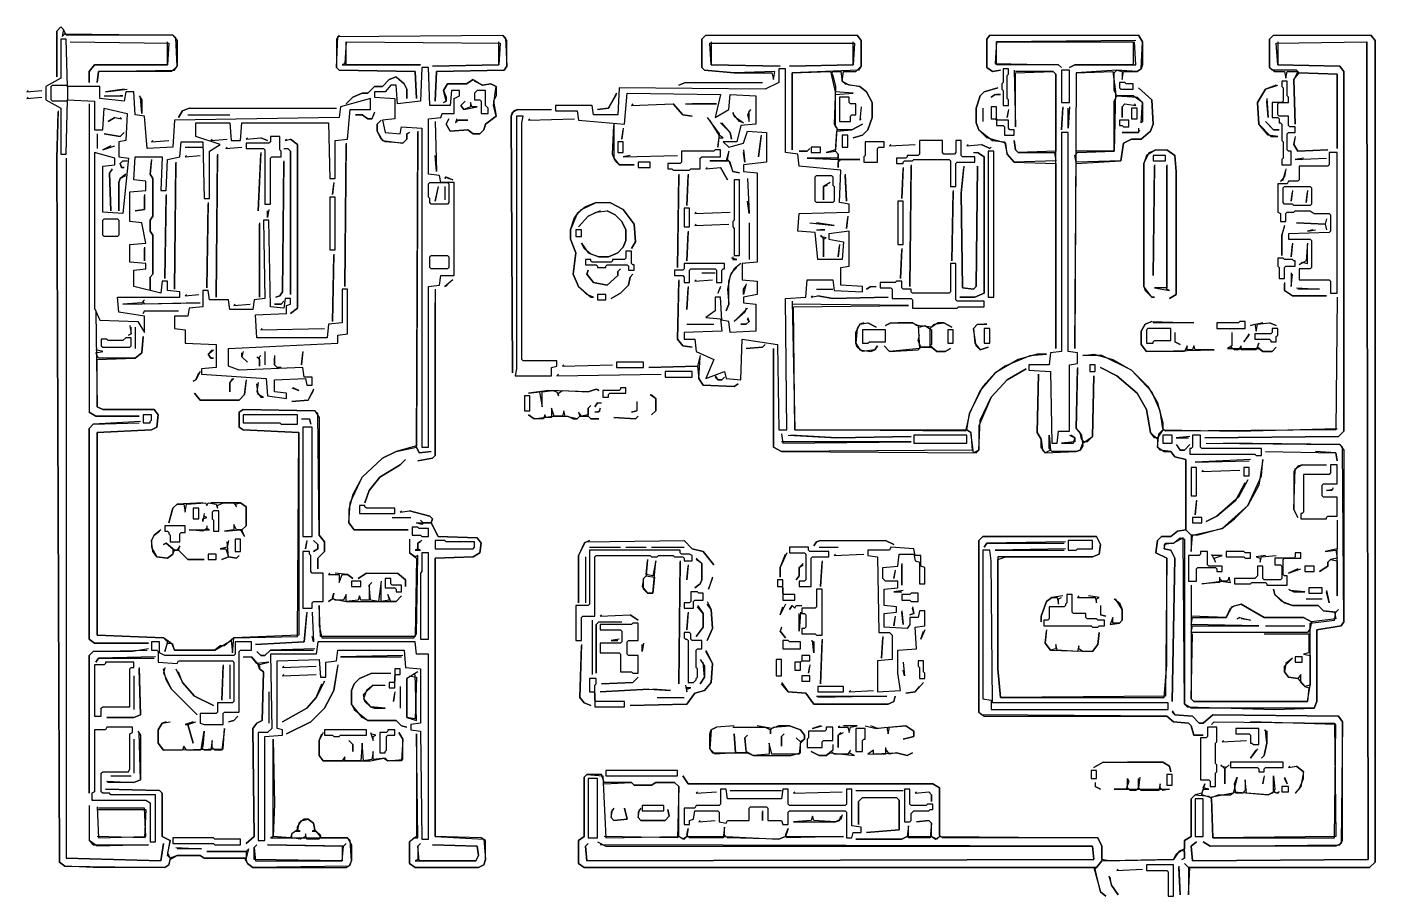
# Model space of a CAD drawing. Header units: metres. Extents: x 1 to 998, y 1 to 644.
import ezdxf

# ---------------------------------------------------------------- set-up
doc = ezdxf.new("R2010")
doc.units = ezdxf.units.M
doc.layers.add('A-FURN', color=2, linetype='Continuous')
doc.layers.add('A-WALL', color=1, linetype='Continuous')

msp = doc.modelspace()

# ---------------------------------------------------------------- linework, layer by layer
at = {"layer": 'A-FURN'}
for points in [[(26, 644), (23, 641), (23, 607), (23, 641), (26, 644), (28, 642), (27, 637), (29, 639), (109, 638), (112, 634), (112, 615), (108, 611), (54, 611), (53, 603), (54, 611), (110, 612), (112, 615), (111, 636), (109, 638), (30, 638), (28, 642)], [(33, 633), (106, 632), (105, 616), (51, 616), (47, 611), (47, 603), (47, 611), (51, 616), (105, 616), (105, 633)], [(232, 638), (230, 635), (230, 614), (232, 612), (288, 611), (289, 591), (288, 611), (232, 612), (230, 614), (231, 637), (353, 638), (355, 636), (356, 615), (354, 612), (304, 611), (303, 589), (304, 611), (354, 612), (356, 615), (356, 634), (353, 638)], [(237, 633), (236, 617), (234, 616), (292, 616), (237, 616), (237, 633), (351, 632), (350, 616), (301, 615), (350, 616), (350, 633)], [(503, 638), (500, 635), (500, 614), (502, 612), (524, 610), (552, 610), (553, 605), (554, 611), (524, 610), (502, 612), (500, 614), (500, 635), (503, 638), (615, 638), (618, 634), (618, 615), (616, 612), (567, 610), (567, 553), (567, 610), (595, 611), (597, 608), (599, 600), (598, 572), (600, 569), (599, 553), (592, 551), (599, 552), (601, 550), (601, 547), (578, 547), (601, 546), (601, 540), (601, 544), (603, 546), (617, 546), (601, 546), (601, 550), (599, 552), (600, 567), (611, 568), (619, 572), (611, 568), (601, 568), (599, 570), (599, 594), (612, 595), (599, 596), (596, 609), (597, 611), (603, 611), (604, 604), (606, 602), (617, 600), (622, 596), (626, 588), (626, 577), (623, 568), (619, 564), (612, 562), (619, 564), (623, 568), (626, 577), (626, 588), (622, 596), (617, 600), (609, 601), (604, 604), (605, 611), (614, 611), (618, 615), (618, 634), (615, 638)], [(507, 633), (507, 616), (558, 615), (507, 616), (506, 632), (613, 632), (612, 616), (565, 615), (612, 616), (612, 633)], [(713, 638), (711, 635), (711, 614), (715, 611), (721, 612), (715, 611), (711, 614), (711, 635), (713, 638), (823, 638), (826, 633), (826, 616), (825, 613), (822, 611), (807, 612), (777, 610), (776, 406), (777, 543), (810, 545), (812, 558), (818, 561), (825, 561), (832, 567), (834, 572), (833, 590), (823, 599), (833, 590), (834, 572), (832, 567), (825, 561), (818, 561), (812, 558), (810, 545), (777, 544), (776, 549), (778, 551), (805, 552), (805, 589), (807, 593), (822, 592), (826, 588), (826, 574), (825, 573), (826, 588), (819, 593), (807, 593), (805, 597), (805, 610), (807, 612), (811, 611), (811, 605), (812, 611), (822, 611), (825, 613), (826, 633), (823, 638)], [(821, 634), (718, 633), (717, 617), (764, 616), (766, 614), (764, 616), (718, 616), (718, 633), (819, 633), (819, 616), (776, 616), (772, 614), (776, 616), (821, 616), (820, 633)], [(923, 638), (920, 635), (920, 614), (924, 611), (931, 611), (932, 606), (933, 611), (941, 611), (938, 605), (939, 572), (938, 605), (942, 610), (970, 609), (970, 554), (970, 609), (942, 610), (940, 612), (922, 612), (920, 614), (920, 635), (923, 638), (995, 638), (998, 634), (998, 26), (994, 22), (860, 22), (857, 25), (860, 22), (860, 2), (861, 22), (994, 22), (998, 26), (998, 634), (995, 638)], [(926, 633), (926, 616), (972, 615), (975, 611), (975, 345), (971, 341), (872, 340), (971, 341), (975, 345), (975, 611), (972, 615), (926, 616), (925, 632), (992, 633), (993, 28), (863, 27), (862, 38), (866, 41), (862, 38), (863, 27), (993, 28), (992, 633)], [(731, 612), (732, 570), (732, 610), (760, 611), (762, 609), (762, 552), (734, 551), (732, 553), (731, 560), (732, 553), (734, 551), (761, 551), (762, 545), (731, 544), (726, 550), (725, 558), (711, 562), (705, 568), (703, 573), (703, 584), (706, 593), (709, 596), (719, 599), (709, 596), (706, 593), (703, 584), (703, 573), (705, 568), (715, 560), (724, 559), (726, 550), (731, 544), (762, 543), (762, 406), (762, 609), (760, 611), (732, 611)], [(777, 610), (804, 611), (806, 596), (805, 552), (777, 552)], [(274, 607), (269, 605), (264, 600), (258, 600), (253, 595), (249, 595), (242, 592), (237, 587), (242, 592), (249, 595), (253, 595), (258, 600), (264, 600), (269, 605), (274, 607), (280, 602), (282, 598), (282, 591), (282, 598), (280, 602), (275, 606)], [(331, 605), (326, 602), (312, 602), (309, 597), (311, 592), (311, 589), (309, 588), (311, 589), (309, 597), (312, 602), (326, 602), (331, 605), (338, 601), (344, 602), (348, 600), (348, 593), (346, 589), (348, 578), (340, 572), (339, 568), (336, 565), (331, 565), (327, 568), (314, 567), (311, 572), (313, 576), (311, 572), (314, 567), (327, 568), (331, 565), (336, 565), (339, 568), (340, 572), (348, 578), (346, 586), (348, 600), (344, 602), (338, 601), (332, 604)], [(488, 603), (483, 601), (488, 603), (545, 603)], [(925, 601), (917, 598), (911, 588), (912, 572), (921, 563), (926, 563), (919, 564), (912, 572), (911, 588), (917, 598), (926, 601)], [(2, 597), (1, 596), (12, 597)], [(2, 592), (1, 591), (12, 592)], [(58, 593), (72, 593), (70, 593)], [(73, 598), (59, 596), (75, 598)], [(84, 593), (86, 590), (86, 580), (85, 592)], [(325, 589), (322, 586), (324, 583), (334, 585), (330, 585), (329, 588), (329, 585), (324, 583), (322, 586)], [(437, 595), (431, 584), (423, 583), (431, 584), (437, 594)], [(717, 594), (714, 592), (717, 594), (721, 594), (718, 594)], [(918, 591), (919, 577), (918, 589)], [(24, 582), (23, 547), (25, 26), (29, 23), (103, 22), (106, 24), (107, 28), (112, 31), (129, 31), (132, 29), (162, 29), (164, 25), (168, 22), (237, 22), (240, 24), (241, 27), (240, 42), (238, 44), (219, 44), (214, 50), (213, 55), (209, 58), (206, 58), (202, 55), (201, 50), (197, 47), (196, 44), (183, 45), (183, 117), (184, 69), (183, 45), (181, 44), (238, 44), (241, 39), (241, 27), (239, 23), (168, 22), (164, 25), (163, 28), (165, 36), (163, 34), (134, 34), (163, 34), (163, 29), (132, 29), (129, 31), (112, 31), (107, 29), (105, 31), (107, 42), (101, 45), (101, 77), (99, 79), (59, 80), (99, 79), (101, 77), (101, 45), (107, 42), (105, 33), (107, 29), (106, 24), (103, 22), (50, 22), (29, 23), (25, 26), (23, 547), (24, 581)], [(47, 587), (47, 359), (52, 356), (84, 356), (52, 356), (47, 359)], [(121, 584), (116, 582), (113, 577), (116, 582), (121, 584), (230, 584)], [(120, 579), (151, 579)], [(258, 581), (256, 576), (253, 576), (249, 579), (244, 579), (249, 579), (253, 576), (256, 576), (258, 580)], [(364, 583), (361, 582), (359, 578), (360, 388), (359, 578), (360, 581), (364, 583), (389, 583)], [(449, 587), (448, 586), (479, 587), (486, 579), (493, 578), (486, 579), (479, 587)], [(488, 587), (511, 587), (493, 587)], [(523, 581), (524, 578), (531, 573), (528, 574), (523, 580)], [(536, 583), (534, 579), (535, 574), (535, 582)], [(618, 585), (617, 575), (618, 576)], [(708, 584), (708, 574)], [(727, 583), (726, 577), (727, 582)], [(767, 585), (766, 568), (767, 584)], [(772, 585), (771, 569), (771, 584)], [(813, 587), (811, 585), (811, 577), (811, 585), (813, 587), (821, 586), (820, 587)], [(66, 577), (61, 574), (66, 577), (71, 576), (70, 577)], [(263, 575), (260, 572), (260, 567), (264, 560), (279, 558), (282, 561), (282, 565), (284, 566), (282, 565), (282, 561), (279, 558), (266, 559), (263, 561), (260, 567), (260, 572)], [(303, 574), (304, 537), (303, 549)], [(319, 576), (318, 573), (320, 575), (327, 575), (320, 575)], [(373, 576), (372, 575), (406, 576)], [(435, 572), (435, 547), (439, 542), (450, 542), (439, 542), (436, 545), (434, 550), (435, 571)], [(442, 569), (441, 561), (442, 568)], [(504, 577), (513, 565), (512, 555), (513, 562), (516, 562), (513, 564), (506, 575)], [(514, 573), (521, 566), (522, 561), (521, 566), (515, 573)], [(823, 569), (823, 566), (811, 566), (823, 566), (824, 568)], [(917, 574), (923, 568), (927, 568), (923, 568), (919, 572)], [(53, 565), (53, 554)], [(73, 566), (70, 563), (58, 565), (70, 563)], [(94, 560), (93, 559), (106, 560)], [(138, 561), (137, 560), (149, 561)], [(164, 562), (163, 561), (174, 562), (179, 560), (174, 562)], [(193, 561), (192, 560), (196, 561), (201, 557), (201, 436), (196, 432), (201, 436), (201, 557), (196, 561)], [(290, 567), (289, 334), (274, 330), (264, 325), (249, 311), (242, 298), (239, 287), (239, 277), (243, 272), (283, 272), (243, 272), (239, 277), (240, 292), (249, 311), (264, 325), (274, 330), (289, 333), (291, 329), (300, 330), (291, 329), (289, 333), (290, 566)], [(544, 564), (542, 548), (544, 563)], [(939, 563), (938, 557), (941, 552), (963, 553), (941, 552), (938, 557), (939, 562)], [(63, 556), (57, 553), (66, 556)], [(118, 555), (131, 555)], [(119, 549), (118, 548), (129, 549)], [(142, 550), (141, 444), (142, 549)], [(149, 555), (148, 554), (160, 555)], [(174, 551), (172, 508), (174, 550)], [(191, 554), (194, 554), (196, 552), (196, 446), (196, 552), (194, 554)], [(237, 558), (236, 452), (237, 557)], [(447, 549), (442, 548), (482, 549)], [(520, 552), (518, 545), (506, 545), (520, 545), (523, 537), (528, 536), (523, 537), (521, 544), (519, 546), (520, 551)], [(531, 553), (532, 544), (531, 551)], [(580, 554), (578, 552), (572, 552), (578, 552)], [(640, 557), (639, 556), (658, 557)], [(701, 551), (704, 551), (709, 548), (709, 447), (702, 444), (691, 444), (702, 444), (709, 447), (709, 548), (704, 551)], [(697, 557), (696, 556), (707, 557), (713, 554), (714, 555), (713, 554), (707, 557)], [(836, 553), (829, 549), (827, 543), (827, 452), (828, 449), (833, 444), (835, 444), (833, 444), (827, 452), (827, 543), (831, 551), (836, 553), (844, 553), (850, 549), (851, 537), (851, 446), (846, 443), (851, 446), (851, 537), (850, 549), (844, 553)], [(30, 547), (30, 29), (100, 27), (102, 40), (100, 27), (30, 29)], [(64, 539), (62, 536), (63, 508), (62, 536), (64, 538)], [(72, 545), (70, 543), (71, 540), (73, 540), (71, 540), (70, 543), (72, 545), (75, 545)], [(93, 546), (92, 535), (94, 532), (94, 504), (92, 501), (92, 493), (94, 490), (94, 461), (92, 459), (92, 449), (92, 459), (94, 461), (94, 490), (92, 493), (92, 501), (94, 504), (94, 532), (92, 535), (93, 545)], [(111, 544), (110, 450), (111, 543)], [(191, 545), (190, 448), (188, 445), (185, 444), (188, 445), (190, 448), (191, 544)], [(504, 540), (503, 539), (514, 540), (519, 531), (514, 540)], [(649, 540), (648, 517), (649, 539)], [(655, 542), (654, 452), (655, 541)], [(694, 541), (692, 521), (693, 451), (701, 450), (703, 452), (704, 541), (703, 452), (701, 450), (693, 451), (692, 521), (694, 540)], [(835, 542), (834, 460), (835, 541)], [(844, 542), (844, 451), (835, 451), (846, 449), (844, 450), (844, 541)], [(932, 539), (931, 533), (928, 530), (930, 531), (932, 538)], [(945, 547), (939, 546), (962, 547)], [(74, 535), (70, 532), (69, 529), (69, 508), (69, 529), (70, 532), (74, 534)], [(228, 529), (227, 520), (228, 528)], [(311, 533), (310, 532), (311, 533), (316, 531), (312, 532)], [(483, 535), (482, 466), (483, 534)], [(490, 535), (489, 512), (490, 534)], [(534, 532), (535, 506), (534, 515)], [(595, 529), (590, 526), (590, 516), (590, 526), (593, 527)], [(606, 535), (607, 515), (606, 534)], [(88, 520), (88, 509), (81, 508), (88, 509), (88, 519)], [(104, 520), (103, 458), (104, 519)], [(305, 526), (303, 515), (305, 525)], [(310, 526), (310, 516)], [(686, 523), (685, 471), (686, 522)], [(937, 523), (936, 515), (937, 522)], [(948, 523), (947, 514), (948, 522)], [(135, 514), (134, 451), (135, 513)], [(180, 509), (179, 503), (179, 508)], [(422, 514), (414, 511), (408, 506), (403, 494), (403, 487), (407, 477), (405, 461), (409, 452), (418, 444), (420, 444), (415, 446), (409, 452), (405, 461), (407, 477), (403, 487), (403, 494), (406, 503), (411, 509), (422, 514), (432, 514), (442, 509), (450, 498), (451, 485), (448, 480), (451, 485), (450, 498), (442, 509), (432, 514)], [(173, 499), (173, 444), (173, 498)], [(425, 508), (416, 504), (409, 496), (416, 504), (422, 507), (430, 508), (436, 505), (441, 500), (444, 494), (444, 486), (442, 481), (438, 477), (431, 474), (424, 474), (418, 476), (413, 480), (411, 484), (416, 477), (424, 474), (431, 474), (438, 477), (442, 481), (444, 486), (444, 494), (441, 500), (436, 505), (430, 508)], [(496, 507), (495, 506), (521, 507)], [(535, 499), (535, 472)], [(580, 499), (598, 497), (585, 499)], [(608, 504), (607, 495), (608, 503)], [(962, 502), (961, 498), (940, 499), (961, 498), (962, 494)], [(490, 493), (489, 471), (490, 492)], [(496, 498), (495, 497), (520, 498)], [(585, 494), (591, 494), (588, 494)], [(588, 490), (590, 487), (590, 474), (590, 487), (592, 488), (588, 489)], [(931, 497), (929, 490), (929, 475), (929, 490), (931, 496)], [(952, 494), (948, 493), (954, 494)], [(88, 481), (88, 471), (88, 480)], [(602, 483), (601, 474), (602, 482)], [(648, 480), (647, 458), (648, 479)], [(937, 484), (936, 474), (937, 483)], [(948, 484), (947, 471), (942, 468), (944, 470), (948, 469), (948, 483)], [(228, 476), (227, 426), (228, 475)], [(529, 469), (524, 465), (521, 460), (519, 450), (520, 439), (518, 434), (520, 439), (520, 456), (522, 462), (526, 466)], [(523, 474), (523, 472), (526, 472), (522, 473)], [(440, 465), (438, 463), (438, 460), (430, 453), (420, 455), (415, 461), (416, 464), (415, 461), (420, 455), (430, 453), (438, 460), (438, 463)], [(449, 461), (447, 459), (446, 453), (440, 447), (433, 443), (440, 447), (446, 453), (447, 459)], [(500, 462), (510, 462)], [(936, 462), (936, 452), (937, 461)], [(303, 450), (303, 327), (301, 325), (290, 323), (301, 325), (303, 327), (303, 440)], [(316, 457), (310, 452), (312, 453)], [(483, 457), (482, 413), (486, 408), (493, 407), (486, 408), (482, 413), (483, 456)], [(490, 452), (489, 435), (490, 451)], [(496, 457), (495, 456), (508, 457)], [(514, 452), (512, 447), (514, 451)], [(533, 454), (531, 446), (531, 450), (533, 453)], [(585, 450), (597, 450)], [(625, 452), (622, 450), (625, 452), (629, 452)], [(931, 455), (931, 449), (937, 445), (962, 445), (937, 445), (931, 449), (931, 454)], [(940, 451), (957, 450), (941, 450)], [(88, 442), (86, 440), (72, 439), (129, 440), (88, 439), (87, 441)], [(119, 446), (118, 445), (128, 446)], [(155, 439), (154, 438), (166, 439)], [(191, 441), (189, 439), (184, 439), (189, 439)], [(567, 441), (569, 346), (696, 346), (699, 344), (700, 331), (559, 330), (553, 333), (553, 406), (553, 333), (559, 330), (703, 329), (705, 331), (706, 353), (714, 370), (726, 383), (740, 391), (726, 383), (714, 370), (705, 349), (705, 331), (701, 329), (699, 344), (696, 346), (698, 358), (708, 378), (717, 388), (724, 393), (743, 401), (755, 402), (748, 402), (734, 398), (717, 388), (706, 375), (698, 358), (695, 345), (569, 346), (568, 437), (653, 438), (567, 439)], [(582, 445), (581, 444), (586, 445), (597, 443), (638, 444), (597, 443), (586, 445)], [(970, 444), (969, 346), (843, 345), (841, 347), (839, 360), (833, 374), (818, 390), (796, 401), (782, 401), (790, 402), (804, 398), (818, 390), (830, 378), (837, 366), (841, 351), (841, 346), (837, 340), (835, 340), (832, 344), (829, 361), (822, 373), (807, 386), (795, 392), (807, 386), (822, 373), (829, 361), (832, 344), (837, 339), (837, 333), (842, 330), (847, 330), (850, 326), (858, 324), (858, 272), (852, 271), (847, 267), (840, 267), (837, 264), (836, 255), (844, 251), (843, 149), (721, 148), (719, 169), (719, 250), (725, 252), (789, 252), (794, 254), (795, 261), (792, 267), (708, 267), (705, 264), (705, 137), (709, 134), (844, 134), (849, 130), (860, 129), (862, 127), (864, 120), (871, 120), (864, 120), (862, 127), (860, 129), (849, 130), (844, 134), (707, 135), (705, 137), (705, 264), (708, 267), (792, 267), (795, 261), (794, 254), (789, 252), (719, 252), (719, 169), (721, 148), (842, 148), (844, 172), (844, 251), (836, 255), (837, 264), (840, 267), (847, 267), (852, 271), (858, 272), (862, 268), (862, 256), (863, 268), (885, 273), (894, 280), (904, 290), (914, 312), (915, 324), (912, 305), (904, 290), (885, 273), (867, 268), (862, 268), (858, 272), (858, 324), (850, 326), (847, 330), (839, 331), (837, 333), (838, 343), (841, 346), (897, 345), (970, 347)], [(52, 433), (53, 363), (57, 361), (95, 361), (98, 357), (97, 348), (93, 346), (53, 344), (53, 194), (102, 192), (105, 189), (103, 182), (105, 188), (108, 188), (110, 183), (140, 183), (152, 190), (153, 181), (154, 192), (201, 193), (202, 344), (161, 346), (158, 348), (158, 359), (161, 361), (214, 360), (217, 355), (217, 268), (221, 263), (221, 256), (216, 251), (216, 243), (216, 251), (221, 256), (221, 263), (217, 268), (216, 358), (214, 360), (161, 361), (158, 359), (158, 348), (161, 346), (202, 344), (202, 194), (154, 192), (147, 186), (144, 186), (140, 183), (110, 183), (109, 187), (102, 192), (53, 194), (53, 344), (93, 346), (97, 348), (98, 357), (95, 361), (57, 361), (53, 363), (53, 398), (81, 399), (86, 403), (87, 415), (86, 403), (81, 399), (54, 399), (52, 403), (57, 404), (52, 405)], [(88, 434), (87, 432), (88, 434), (113, 434)], [(533, 436), (532, 433), (524, 426), (534, 436)], [(534, 429), (535, 426), (533, 424), (529, 424), (533, 424), (535, 426), (534, 428)], [(77, 423), (78, 417), (76, 416), (78, 417), (78, 422)], [(81, 422), (81, 406)], [(175, 421), (174, 420), (221, 421)], [(489, 424), (509, 424)], [(620, 425), (617, 424), (615, 421), (614, 410), (617, 405), (625, 404), (628, 405), (630, 408), (628, 405), (619, 404), (615, 407), (614, 410), (614, 418), (617, 424), (623, 425), (629, 422), (623, 425)], [(640, 425), (636, 423), (640, 425), (656, 425), (660, 423), (661, 406), (639, 404), (635, 408), (639, 404), (660, 405), (662, 407), (670, 407), (674, 404), (680, 404), (684, 406), (680, 404), (674, 404), (669, 408), (669, 421), (672, 424), (679, 425), (685, 422), (679, 425), (675, 425), (670, 422), (659, 423), (656, 425), (645, 425)], [(661, 422), (665, 423), (670, 420), (670, 409), (668, 407), (662, 407), (660, 412), (661, 416)], [(704, 424), (701, 421), (702, 410), (706, 405), (712, 407), (706, 405), (703, 408), (701, 421), (704, 424), (711, 424), (709, 424)], [(833, 426), (828, 424), (825, 419), (825, 409), (829, 404), (879, 405), (865, 405), (864, 408), (863, 405), (859, 405), (859, 408), (857, 404), (829, 404), (825, 409), (825, 419), (828, 424), (833, 426), (864, 425), (834, 425)], [(915, 425), (906, 423), (909, 424), (910, 419), (911, 424), (920, 425), (925, 423), (920, 425)], [(547, 409), (545, 407), (533, 406), (545, 407)], [(850, 418), (850, 411), (854, 409), (850, 411)], [(892, 418), (892, 408), (889, 406), (912, 406), (915, 404), (922, 404), (925, 407), (922, 404), (915, 404), (911, 407), (912, 410), (910, 405), (899, 405), (899, 408), (897, 405), (894, 405), (891, 407), (892, 408)], [(905, 417), (901, 411), (905, 416)], [(138, 405), (135, 402), (137, 399), (139, 399), (137, 399), (135, 402), (139, 405)], [(161, 404), (160, 400), (164, 396), (160, 400), (160, 403)], [(174, 401), (172, 399), (171, 400), (173, 398), (173, 393), (173, 400)], [(177, 404), (177, 394)], [(184, 401), (184, 394), (186, 392), (189, 392), (186, 392), (184, 394), (184, 399)], [(205, 404), (204, 394), (205, 403)], [(499, 401), (497, 393), (461, 392), (497, 393), (498, 384), (501, 379), (524, 378), (527, 380), (524, 378), (501, 379), (498, 384), (499, 400)], [(129, 389), (126, 383), (124, 382), (126, 383), (128, 388)], [(398, 394), (397, 393), (434, 394)], [(778, 392), (777, 347), (781, 342), (782, 334), (780, 331), (777, 330), (759, 330), (757, 332), (757, 342), (758, 331), (754, 329), (751, 333), (751, 339), (748, 344), (749, 387), (748, 344), (751, 339), (752, 331), (754, 329), (777, 330), (780, 331), (782, 336), (789, 341), (790, 386), (789, 341), (785, 337), (783, 337), (781, 339), (780, 344), (777, 347), (778, 391)], [(163, 383), (162, 372), (158, 368), (129, 368), (125, 373), (129, 368), (158, 368), (162, 372), (163, 382)], [(153, 384), (151, 381), (151, 374), (151, 381), (154, 384)], [(172, 381), (171, 374), (174, 370), (176, 370), (172, 372), (171, 380)], [(394, 387), (393, 386), (470, 387)], [(510, 386), (512, 383), (515, 383), (517, 385), (515, 383), (512, 383), (510, 385)], [(197, 377), (202, 375), (198, 377)], [(213, 376), (209, 368), (197, 367), (209, 368), (213, 375)], [(422, 376), (416, 374), (387, 375), (372, 373), (380, 374), (382, 363), (382, 374), (390, 375), (393, 374), (394, 371), (394, 373), (397, 375), (416, 374), (422, 376), (424, 375), (423, 376)], [(462, 372), (466, 369), (466, 360), (463, 357), (466, 360), (466, 369), (463, 372)], [(418, 364), (416, 362), (416, 357), (411, 356), (409, 359), (410, 356), (408, 354), (399, 356), (398, 360), (397, 356), (391, 356), (389, 362), (389, 355), (385, 355), (384, 357), (383, 354), (376, 354), (372, 357), (376, 354), (390, 356), (401, 356), (405, 354), (408, 354), (410, 356), (416, 356), (418, 354), (424, 354), (418, 354), (416, 356), (416, 362)], [(423, 366), (421, 363), (423, 366), (426, 366)], [(425, 362), (424, 359), (421, 359), (425, 360)], [(452, 367), (452, 360), (448, 359), (452, 360)], [(85, 352), (50, 350), (47, 347), (47, 191), (51, 188), (91, 188), (51, 188), (47, 191), (47, 347), (50, 350), (84, 351)], [(204, 354), (210, 354), (211, 350), (210, 354)], [(453, 356), (451, 354), (435, 355), (451, 354)], [(559, 343), (560, 336), (655, 337), (559, 337)], [(564, 342), (600, 340), (655, 341), (600, 340), (566, 342)], [(772, 342), (776, 340), (776, 337), (766, 336), (775, 336), (776, 340), (773, 342)], [(861, 341), (851, 340), (860, 340)], [(873, 336), (972, 335), (975, 331), (975, 204), (973, 201), (955, 198), (955, 145), (953, 140), (862, 140), (857, 143), (856, 266), (849, 262), (842, 261), (842, 258), (847, 257), (850, 251), (848, 145), (850, 251), (847, 257), (842, 258), (843, 262), (849, 262), (854, 266), (857, 265), (857, 143), (859, 141), (924, 139), (953, 140), (955, 145), (955, 198), (973, 201), (975, 204), (974, 333), (972, 335), (886, 336)], [(851, 335), (854, 331), (857, 331), (861, 335), (857, 331), (854, 331), (852, 334)], [(917, 330), (969, 329), (970, 323), (969, 329), (954, 330)], [(281, 324), (277, 320), (262, 311), (254, 301), (251, 292), (254, 301), (262, 311), (277, 320)], [(906, 324), (865, 322), (905, 323)], [(944, 320), (941, 319), (938, 315), (938, 287), (941, 281), (938, 287), (939, 317), (944, 320), (962, 320)], [(871, 316), (870, 315), (898, 316)], [(904, 309), (897, 296), (881, 282), (873, 278), (881, 282), (895, 294), (902, 307)], [(967, 303), (966, 301), (962, 301), (967, 302)], [(131, 292), (112, 291), (109, 288), (106, 277), (109, 288), (112, 291), (117, 291), (118, 285), (119, 291), (133, 292), (134, 290), (135, 292), (141, 291), (142, 288), (142, 290), (146, 292), (154, 292), (156, 289), (155, 291), (159, 292), (163, 289), (163, 275), (160, 272), (156, 272), (154, 276), (154, 272), (147, 271), (159, 272), (162, 267), (160, 272), (163, 275), (163, 289), (159, 292), (137, 292)], [(866, 294), (865, 283), (866, 293)], [(132, 284), (131, 278), (131, 280), (134, 281), (132, 282)], [(271, 281), (285, 281)], [(278, 286), (277, 285), (284, 286), (299, 282), (301, 280), (300, 277), (294, 277), (292, 279), (294, 277), (293, 276), (289, 277), (300, 277), (305, 267), (334, 266), (337, 262), (336, 255), (331, 252), (303, 251), (303, 45), (339, 43), (340, 28), (339, 24), (335, 22), (288, 22), (284, 25), (284, 41), (287, 44), (290, 44), (289, 121), (289, 45), (284, 41), (284, 25), (288, 22), (335, 22), (339, 24), (340, 28), (340, 42), (337, 44), (303, 45), (303, 251), (331, 252), (336, 255), (337, 262), (334, 266), (305, 267), (300, 277), (301, 280), (299, 282), (284, 286)], [(100, 272), (95, 268), (93, 264), (93, 259), (97, 252), (105, 251), (109, 254), (110, 257), (113, 257), (120, 250), (132, 250), (120, 250), (113, 257), (114, 260), (112, 257), (110, 257), (104, 262), (102, 261), (104, 262), (109, 258), (109, 254), (105, 251), (97, 252), (94, 256), (93, 264), (95, 268), (99, 271)], [(134, 275), (134, 273), (131, 271), (121, 272), (136, 272), (134, 273)], [(970, 279), (970, 258), (961, 256), (969, 257), (970, 251), (965, 250), (963, 248), (963, 245), (957, 241), (963, 245), (963, 248), (965, 250), (970, 249), (970, 223), (970, 258)], [(150, 264), (149, 259), (144, 258), (148, 258), (150, 252), (145, 250), (150, 252), (156, 251), (158, 253), (156, 251), (150, 252), (149, 263)], [(208, 264), (207, 258), (208, 263)], [(213, 264), (216, 261), (216, 258), (213, 256), (216, 258), (216, 261)], [(284, 265), (284, 255), (289, 251), (288, 193), (218, 193), (217, 216), (217, 201), (219, 192), (287, 192), (289, 195), (290, 253), (288, 252), (284, 255)], [(293, 264), (290, 262), (290, 258), (288, 257), (292, 257), (290, 258), (290, 262), (292, 263)], [(417, 264), (413, 262), (409, 253), (409, 218), (409, 253), (414, 263), (487, 264), (493, 258), (501, 256), (509, 246), (501, 256), (493, 258), (487, 264)], [(588, 264), (585, 263), (583, 260), (585, 263), (588, 264), (636, 264), (642, 261), (636, 264)], [(769, 263), (711, 262), (709, 259), (711, 262), (768, 262)], [(414, 252), (414, 218)], [(417, 259), (440, 259)], [(444, 259), (459, 259)], [(460, 250), (459, 238), (457, 236), (456, 230), (460, 225), (464, 225), (466, 249), (464, 238), (459, 239), (460, 249)], [(463, 259), (487, 259)], [(496, 251), (500, 247), (500, 235), (499, 232), (495, 229), (499, 232), (500, 235), (500, 247), (496, 250)], [(563, 255), (558, 244), (558, 237), (558, 244), (562, 254)], [(587, 259), (601, 259)], [(599, 254), (598, 253), (620, 254)], [(769, 258), (717, 257), (768, 257)], [(877, 254), (880, 248), (879, 251), (885, 253), (877, 253)], [(917, 253), (910, 252), (913, 251), (913, 248), (914, 252), (925, 253)], [(225, 240), (224, 239), (232, 239), (232, 233), (234, 239), (238, 239), (242, 236), (238, 239), (229, 240)], [(252, 240), (246, 236), (252, 240), (275, 240), (281, 235), (281, 230), (281, 235), (275, 240)], [(484, 249), (483, 158), (484, 248)], [(490, 246), (489, 235), (490, 245)], [(575, 247), (572, 244), (572, 238), (570, 235), (572, 238), (572, 244), (575, 246)], [(589, 249), (588, 230), (589, 248)], [(643, 242), (642, 236), (643, 241)], [(648, 247), (648, 231), (648, 246)], [(941, 243), (934, 240), (943, 243)], [(263, 234), (261, 219), (255, 220), (254, 231), (256, 233), (254, 231), (254, 220), (248, 220), (247, 223), (246, 220), (237, 219), (237, 224), (235, 220), (229, 220), (227, 222), (228, 225), (227, 221), (224, 219), (227, 221), (237, 219), (274, 219), (278, 223), (274, 219), (270, 219), (268, 224), (269, 220), (263, 219), (263, 231)], [(459, 238), (465, 237), (464, 225), (460, 225), (457, 228), (457, 236)], [(508, 237), (505, 228), (508, 236)], [(862, 231), (862, 147), (864, 145), (948, 145), (950, 157), (950, 203), (968, 205), (969, 211), (971, 213), (969, 211), (960, 212), (956, 216), (937, 216), (929, 219), (924, 224), (923, 228), (924, 224), (931, 218), (937, 216), (956, 216), (960, 212), (968, 211), (969, 206), (951, 204), (945, 207), (916, 207), (899, 217), (892, 215), (888, 207), (862, 208)], [(883, 237), (883, 233), (870, 232), (884, 234), (891, 233), (890, 237), (889, 234), (885, 234), (883, 236)], [(649, 227), (642, 226), (648, 226)], [(767, 223), (759, 222), (755, 219), (751, 208), (751, 204), (751, 208), (755, 219), (759, 222), (763, 222), (764, 217), (764, 221), (766, 222)], [(779, 223), (778, 222), (791, 222), (792, 218), (792, 221), (794, 222), (786, 223)], [(805, 221), (809, 218), (811, 213), (811, 205), (809, 203), (804, 203), (804, 207), (802, 202), (809, 203), (811, 205), (811, 213), (806, 221)], [(934, 228), (938, 226), (946, 226), (935, 227)], [(947, 221), (959, 221)], [(962, 227), (964, 218), (962, 226)], [(208, 211), (206, 189), (170, 187), (206, 189), (208, 210)], [(212, 211), (213, 189), (212, 193)], [(490, 211), (489, 198), (490, 210)], [(497, 216), (501, 210), (501, 200), (496, 193), (501, 200), (501, 210), (497, 215)], [(504, 219), (507, 213), (508, 199), (504, 190), (508, 199), (507, 213), (504, 217)], [(562, 217), (558, 209), (560, 215)], [(567, 216), (565, 213), (567, 216), (569, 214), (570, 216), (574, 216)], [(573, 211), (572, 197), (572, 210)], [(648, 212), (649, 202), (648, 211)], [(656, 215), (657, 210), (654, 209), (657, 210), (656, 214)], [(795, 216), (795, 209), (799, 208), (795, 209)], [(895, 216), (899, 217), (916, 207), (945, 207), (951, 204), (950, 199), (948, 196), (862, 196), (863, 201), (912, 201), (862, 202), (863, 207), (888, 207), (891, 214), (894, 216)], [(419, 205), (419, 165)], [(424, 204), (422, 202), (422, 166), (422, 202), (424, 204), (441, 204)], [(426, 209), (425, 208), (447, 209), (453, 205), (447, 209)], [(559, 200), (558, 197), (562, 192), (558, 197), (559, 199)], [(643, 208), (642, 201), (643, 207)], [(898, 207), (896, 206), (898, 207), (906, 205), (899, 206)], [(917, 201), (946, 201)], [(439, 191), (433, 190), (438, 190)], [(581, 190), (583, 189), (583, 181), (582, 190)], [(589, 191), (588, 158), (589, 190)], [(634, 193), (633, 177), (634, 192)], [(665, 198), (662, 191), (664, 197)], [(755, 198), (754, 188), (758, 183), (789, 182), (793, 187), (794, 196), (793, 187), (789, 182), (782, 182), (779, 184), (779, 186), (778, 182), (763, 183), (762, 187), (762, 184), (758, 183), (754, 188), (755, 197)], [(916, 195), (949, 195), (949, 181), (945, 180), (950, 179), (950, 157), (946, 156), (943, 159), (943, 165), (941, 162), (934, 163), (931, 167), (931, 171), (937, 177), (932, 173), (931, 167), (934, 163), (941, 162), (946, 156), (949, 155), (948, 145), (864, 145), (862, 147), (863, 195)], [(91, 184), (79, 182), (50, 182), (47, 179), (47, 77), (47, 179), (50, 182), (90, 183)], [(214, 184), (181, 183), (177, 179), (174, 179), (171, 182), (174, 179), (177, 179), (181, 183), (213, 183)], [(411, 187), (410, 148), (413, 144), (418, 142), (413, 144), (410, 148), (411, 186)], [(503, 183), (508, 173), (507, 159), (502, 153), (495, 151), (489, 143), (447, 142), (489, 143), (495, 151), (502, 153), (507, 159), (508, 173), (503, 182)], [(457, 188), (456, 182), (456, 187)], [(96, 178), (54, 177), (52, 174), (54, 177), (95, 177)], [(84, 170), (85, 135), (80, 133), (60, 133), (80, 133), (85, 135), (84, 169)], [(103, 170), (102, 166), (108, 154), (127, 135), (108, 154), (104, 161), (102, 169)], [(146, 172), (145, 146), (146, 171)], [(151, 172), (151, 147)], [(161, 178), (167, 178), (173, 171), (173, 169), (176, 167), (175, 131), (171, 129), (168, 125), (169, 45), (163, 40), (169, 45), (168, 125), (171, 129), (175, 131), (176, 167), (173, 169), (172, 172), (180, 174), (171, 173), (167, 178)], [(191, 171), (190, 170), (215, 171)], [(231, 172), (228, 153), (221, 140), (211, 130), (193, 121), (211, 130), (221, 140), (228, 153), (231, 171)], [(279, 179), (233, 178), (278, 178)], [(499, 176), (502, 171), (502, 163), (499, 158), (502, 163), (501, 174)], [(580, 172), (579, 166), (580, 171)], [(649, 174), (650, 164), (649, 168)], [(80, 164), (80, 139)], [(111, 169), (116, 159), (125, 149), (139, 142), (125, 149), (116, 159), (113, 167)], [(191, 165), (190, 164), (215, 165)], [(221, 160), (215, 148), (208, 140), (190, 130), (208, 140), (215, 148), (219, 158)], [(256, 166), (247, 162), (243, 158), (241, 153), (241, 143), (243, 139), (253, 131), (274, 131), (278, 127), (282, 126), (278, 127), (274, 131), (253, 131), (249, 133), (241, 143), (241, 153), (243, 158), (247, 162), (256, 166), (270, 166)], [(290, 167), (282, 162), (282, 133), (289, 131), (288, 165)], [(284, 164), (289, 163), (288, 132), (282, 133), (282, 162)], [(453, 163), (449, 159), (426, 158), (449, 159)], [(180, 152), (180, 129)], [(257, 157), (252, 153), (250, 147), (255, 141), (258, 140), (266, 140), (255, 141), (251, 145), (250, 150), (257, 157), (266, 157)], [(273, 152), (272, 145), (273, 151)], [(277, 156), (277, 140)], [(461, 154), (425, 152), (461, 154), (477, 153), (464, 154)], [(488, 157), (489, 152), (489, 154), (492, 155), (488, 155)], [(559, 159), (564, 152), (577, 151), (583, 143), (638, 143), (642, 145), (643, 149), (642, 145), (638, 143), (583, 143), (577, 151), (564, 152), (559, 158)], [(610, 153), (609, 152), (627, 153)], [(664, 159), (658, 152), (651, 151), (658, 152), (661, 156)], [(467, 148), (487, 148)], [(585, 149), (637, 149), (586, 148)], [(104, 130), (101, 129), (98, 124), (98, 114), (102, 109), (146, 110), (147, 125), (145, 109), (140, 109), (138, 111), (138, 116), (137, 109), (132, 109), (130, 111), (132, 123), (131, 112), (129, 109), (119, 109), (117, 112), (116, 109), (102, 109), (98, 114), (98, 124), (101, 129), (107, 130)], [(124, 130), (118, 128), (120, 128), (124, 114), (120, 128), (126, 130)], [(157, 134), (154, 131), (150, 130), (154, 131)], [(879, 130), (877, 128), (879, 130), (968, 129), (969, 45), (878, 44), (877, 74), (882, 76), (891, 76), (894, 78), (919, 76), (923, 78), (926, 77), (927, 78), (925, 77), (923, 79), (923, 90), (924, 80), (922, 77), (919, 76), (903, 77), (902, 87), (902, 79), (900, 77), (895, 77), (894, 84), (896, 89), (893, 77), (876, 74), (870, 76), (871, 80), (875, 80), (871, 81), (872, 84), (870, 77), (865, 76), (862, 73), (862, 45), (857, 42), (857, 36), (853, 34), (849, 28), (801, 27), (796, 28), (796, 38), (793, 44), (678, 44), (676, 46), (676, 81), (671, 84), (490, 84), (486, 90), (490, 84), (671, 84), (676, 81), (676, 45), (674, 43), (670, 45), (670, 55), (668, 57), (659, 56), (668, 57), (670, 55), (669, 44), (653, 44), (653, 53), (652, 45), (648, 43), (614, 43), (648, 43), (652, 45), (670, 45), (673, 43), (676, 45), (793, 44), (796, 38), (796, 27), (792, 22), (413, 22), (409, 25), (409, 42), (413, 45), (413, 89), (415, 91), (427, 90), (429, 44), (483, 45), (487, 43), (489, 45), (518, 45), (557, 43), (562, 45), (605, 45), (563, 44), (562, 46), (564, 51), (562, 45), (557, 43), (519, 44), (517, 46), (517, 52), (516, 44), (491, 44), (489, 46), (490, 51), (489, 45), (486, 43), (483, 45), (483, 82), (480, 85), (466, 85), (463, 83), (450, 83), (448, 85), (428, 85), (426, 91), (415, 91), (413, 89), (413, 45), (409, 42), (409, 25), (413, 22), (790, 22), (795, 4), (799, 1), (795, 4), (791, 21), (796, 27), (849, 28), (851, 32), (855, 35), (857, 34), (857, 29), (855, 28), (857, 29), (857, 42), (862, 45), (862, 73), (865, 76), (875, 75), (877, 73), (878, 44), (968, 44), (969, 128), (906, 130)], [(848, 138), (850, 135), (863, 134), (868, 129), (871, 129), (878, 135), (971, 134), (974, 130), (973, 40), (969, 38), (876, 38), (871, 41), (876, 38), (972, 39), (974, 42), (974, 130), (971, 134), (878, 135), (871, 129), (868, 129), (863, 134), (850, 135), (848, 137)], [(83, 123), (85, 120), (85, 87), (80, 85), (61, 85), (60, 86), (80, 85), (85, 87), (84, 122)], [(220, 122), (217, 116), (217, 105), (220, 101), (255, 101), (265, 103), (268, 101), (279, 102), (279, 117), (276, 122), (279, 117), (278, 101), (268, 101), (266, 103), (257, 102), (257, 108), (256, 102), (250, 101), (249, 114), (248, 101), (236, 101), (236, 104), (234, 101), (220, 101), (217, 105), (217, 116), (219, 121)], [(255, 122), (257, 116), (257, 119), (259, 120), (255, 121)], [(523, 126), (547, 126), (551, 124), (551, 121), (551, 124), (553, 126), (565, 127), (573, 124), (576, 120), (576, 117), (573, 115), (570, 118), (573, 115), (572, 106), (552, 106), (550, 114), (550, 106), (538, 105), (533, 108), (532, 118), (534, 120), (532, 118), (533, 107), (525, 107), (524, 121), (525, 107), (510, 106), (506, 110), (506, 121), (507, 124), (511, 126)], [(524, 127), (511, 126), (507, 124), (506, 110), (508, 107), (534, 107), (538, 105), (566, 105), (573, 107), (573, 114), (576, 117), (576, 120), (573, 124), (565, 127), (557, 127), (552, 125), (541, 127)], [(561, 121), (559, 119), (559, 112), (559, 119)], [(588, 127), (582, 125), (589, 127)], [(602, 127), (601, 126), (608, 126), (609, 122), (610, 126), (615, 127), (605, 127)], [(603, 122), (601, 120), (601, 111), (601, 120), (605, 122)], [(621, 127), (629, 125), (637, 126), (638, 121), (639, 126), (651, 127), (657, 123), (657, 119), (649, 117), (657, 119), (657, 123), (651, 127), (630, 125), (625, 127)], [(916, 124), (918, 123), (918, 114), (916, 105), (914, 103), (916, 105), (918, 114), (917, 124)], [(80, 117), (80, 92)], [(239, 116), (242, 113), (242, 108), (242, 113)], [(597, 113), (597, 109), (592, 105), (587, 105), (581, 108), (587, 105), (592, 105), (595, 107), (613, 105), (609, 107), (610, 109), (608, 106), (598, 106), (596, 108), (597, 109)], [(636, 111), (636, 106), (627, 106), (627, 109), (623, 106), (644, 107), (652, 105), (656, 107), (652, 105), (644, 107), (639, 106), (636, 110)], [(886, 116), (885, 115), (903, 116)], [(911, 110), (906, 103), (910, 109)], [(797, 100), (790, 96), (797, 100), (841, 100), (846, 97), (847, 93), (846, 97), (841, 100), (815, 100)], [(63, 90), (78, 90)], [(884, 98), (887, 95), (887, 84), (887, 95), (890, 98), (888, 96), (884, 97)], [(916, 90), (915, 84), (916, 89)], [(935, 97), (934, 96), (940, 97), (945, 93), (943, 82), (939, 77), (942, 80), (945, 88), (945, 93), (940, 97)], [(428, 84), (448, 85), (450, 83), (463, 83), (466, 85), (480, 85), (483, 82), (482, 44), (428, 45)], [(791, 85), (791, 82), (795, 80), (791, 82)], [(824, 89), (823, 81), (821, 79), (817, 79), (815, 81), (815, 88), (816, 86), (814, 80), (805, 80), (846, 80), (841, 79), (839, 81), (839, 84), (838, 79), (825, 79), (823, 81), (823, 88)], [(931, 89), (933, 84), (931, 88)], [(497, 78), (496, 77), (511, 78)], [(521, 79), (559, 79)], [(569, 78), (568, 77), (604, 78)], [(614, 79), (649, 79)], [(619, 74), (616, 71), (616, 54), (616, 71), (619, 74), (644, 74), (646, 72), (646, 50), (622, 48), (646, 50), (646, 72), (644, 74)], [(659, 78), (658, 77), (668, 78), (670, 76), (670, 71), (670, 76), (668, 78)], [(47, 68), (47, 42), (50, 39), (91, 39), (53, 38), (47, 42)], [(53, 67), (54, 44), (89, 45), (88, 66), (54, 66)], [(53, 65), (89, 65), (88, 44), (53, 45)], [(435, 66), (433, 63), (433, 59), (435, 57), (445, 58), (443, 66), (445, 58), (435, 57), (433, 59), (434, 65)], [(455, 66), (453, 63), (453, 59), (455, 57), (473, 57), (476, 60), (475, 65), (476, 60), (473, 57), (455, 57), (453, 59), (454, 65)], [(545, 64), (545, 57), (545, 63)], [(604, 61), (603, 58), (599, 56), (583, 57), (582, 60), (581, 57), (568, 56), (599, 56), (602, 57), (603, 60)], [(205, 57), (209, 58), (213, 55), (214, 50), (212, 49), (215, 49), (218, 46), (217, 43), (208, 43), (207, 47), (207, 45), (203, 43), (197, 44), (197, 47), (199, 49), (203, 49), (201, 50), (201, 52), (204, 57)], [(499, 57), (498, 56), (510, 57)], [(237, 40), (235, 38), (179, 39), (234, 38), (234, 27), (169, 28), (169, 37), (171, 39), (169, 37), (170, 27), (234, 27), (235, 38)], [(292, 40), (290, 38), (290, 28), (288, 27), (333, 27), (335, 31), (334, 38), (301, 39), (334, 38), (335, 31), (333, 27), (291, 27), (290, 38)], [(423, 41), (429, 38), (789, 38), (790, 28), (415, 27), (414, 38), (416, 40), (414, 38), (415, 27), (790, 28), (789, 38), (425, 39)], [(111, 37), (130, 36), (112, 36)], [(808, 21), (807, 20), (826, 21)], [(853, 23), (854, 2), (853, 22)], [(801, 16), (803, 9), (808, 2), (803, 9), (802, 15)]]:
    msp.add_lwpolyline(points, dxfattribs=at)
at = {"layer": 'A-WALL'}
for points in [[(55, 427), (83, 426), (88, 418), (88, 430), (69, 433), (68, 444), (114, 444), (114, 448), (105, 449), (105, 456), (101, 456), (100, 447), (80, 452), (80, 464), (89, 465), (89, 469), (77, 470), (77, 483), (89, 484), (86, 499), (77, 500), (77, 522), (89, 523), (89, 530), (80, 531), (81, 548), (101, 548), (100, 523), (104, 523), (105, 546), (114, 548), (115, 559), (131, 559), (132, 517), (136, 517), (136, 552), (144, 557), (126, 563), (126, 573), (151, 573), (152, 560), (159, 560), (160, 573), (224, 573), (225, 532), (229, 532), (229, 560), (238, 561), (240, 583), (255, 583), (255, 591), (233, 585), (232, 577), (110, 575), (109, 555), (90, 554), (88, 578), (81, 579), (80, 596), (74, 596), (73, 589), (55, 591), (55, 600), (31, 600), (30, 635), (26, 635), (26, 606), (15, 600), (15, 590), (26, 584), (26, 550), (30, 550), (31, 590), (51, 589), (51, 568), (57, 568), (58, 584), (75, 580), (74, 560), (69, 559), (69, 548), (76, 547), (72, 506), (57, 507), (57, 541), (66, 542), (66, 547), (51, 551), (51, 436), (55, 427)], [(293, 614), (292, 589), (275, 587), (274, 601), (270, 601), (266, 596), (258, 596), (258, 592), (273, 591), (273, 576), (264, 575), (266, 566), (277, 565), (278, 570), (293, 569), (293, 333), (298, 333), (298, 452), (306, 453), (307, 460), (317, 460), (317, 529), (307, 529), (306, 534), (298, 535), (298, 576), (307, 577), (308, 580), (317, 580), (317, 591), (321, 593), (321, 597), (315, 597), (314, 586), (299, 586), (298, 614), (293, 614)], [(392, 586), (392, 582), (408, 582), (409, 575), (443, 572), (445, 595), (514, 594), (510, 577), (520, 583), (521, 594), (540, 593), (540, 572), (529, 571), (526, 559), (516, 559), (520, 555), (531, 558), (534, 567), (548, 566), (548, 544), (531, 542), (531, 537), (541, 536), (541, 470), (530, 469), (530, 457), (541, 456), (541, 446), (531, 444), (531, 440), (540, 439), (540, 419), (521, 418), (520, 426), (515, 427), (514, 444), (510, 444), (510, 434), (503, 429), (514, 428), (515, 419), (487, 418), (487, 413), (495, 413), (496, 404), (509, 398), (503, 384), (517, 389), (518, 384), (529, 383), (530, 413), (556, 409), (557, 346), (563, 346), (562, 443), (577, 444), (578, 457), (597, 457), (598, 449), (619, 448), (619, 452), (603, 453), (603, 466), (609, 467), (609, 493), (594, 491), (594, 487), (605, 485), (604, 472), (586, 472), (584, 492), (571, 493), (572, 506), (609, 507), (609, 513), (602, 514), (603, 538), (572, 541), (571, 550), (562, 551), (562, 613), (557, 613), (557, 603), (547, 598), (439, 599), (438, 579), (420, 579), (419, 586), (392, 586)], [(723, 613), (723, 603), (722, 602), (722, 598), (723, 597), (723, 586), (727, 586), (727, 590), (726, 591), (726, 608), (727, 609), (727, 613), (723, 613)], [(766, 612), (766, 588), (772, 588), (772, 612), (766, 612)], [(19, 600), (20, 601), (30, 601), (31, 600), (31, 590), (30, 589), (20, 589), (19, 590), (19, 600)], [(809, 603), (809, 599), (810, 598), (819, 598), (819, 602), (814, 602), (813, 603), (809, 603)], [(929, 604), (929, 600), (930, 599), (930, 589), (929, 588), (922, 588), (922, 577), (926, 577), (927, 576), (927, 573), (928, 573), (929, 572), (929, 560), (930, 559), (930, 547), (929, 546), (929, 542), (936, 542), (936, 552), (934, 552), (933, 553), (933, 565), (934, 566), (939, 566), (939, 570), (935, 570), (934, 571), (934, 578), (927, 578), (926, 579), (926, 587), (927, 588), (934, 588), (934, 592), (933, 593), (933, 604), (929, 604)], [(334, 597), (332, 595), (332, 590), (336, 590), (337, 589), (337, 580), (342, 580), (342, 584), (340, 586), (340, 597), (334, 597)], [(602, 592), (602, 574), (610, 574), (610, 578), (611, 579), (614, 579), (614, 587), (610, 587), (609, 588), (609, 592), (602, 592)], [(714, 585), (714, 576), (717, 576), (718, 575), (718, 571), (723, 571), (724, 570), (724, 564), (731, 564), (731, 568), (728, 568), (727, 569), (727, 575), (719, 575), (718, 576), (718, 585), (714, 585)], [(818, 584), (818, 576), (822, 576), (822, 584), (818, 584)], [(363, 578), (363, 391), (362, 386), (389, 386), (389, 392), (393, 393), (393, 397), (368, 397), (367, 398), (367, 573), (368, 578), (363, 578)], [(809, 575), (809, 571), (811, 571), (812, 570), (816, 570), (816, 575), (809, 575)], [(188, 563), (181, 563), (181, 559), (180, 558), (163, 558), (163, 554), (176, 554), (177, 553), (177, 513), (181, 513), (181, 547), (182, 548), (189, 548), (189, 552), (188, 553), (188, 563)], [(438, 559), (438, 551), (442, 551), (442, 559), (438, 559)], [(604, 564), (604, 555), (608, 555), (608, 564), (604, 564)], [(621, 559), (621, 549), (620, 548), (620, 544), (630, 544), (630, 554), (631, 555), (635, 555), (635, 559), (621, 559)], [(644, 547), (644, 543), (649, 543), (649, 544), (650, 545), (656, 545), (657, 546), (683, 546), (684, 545), (684, 526), (688, 526), (688, 543), (689, 544), (702, 544), (702, 548), (693, 548), (692, 549), (692, 560), (688, 560), (688, 551), (687, 550), (679, 550), (678, 551), (678, 560), (661, 560), (661, 550), (660, 549), (652, 549), (652, 548), (651, 547), (644, 547)], [(771, 566), (766, 566), (766, 404), (758, 403), (757, 394), (742, 394), (742, 390), (758, 389), (759, 336), (763, 336), (764, 345), (772, 345), (772, 394), (778, 395), (778, 403), (771, 404), (771, 566)], [(514, 553), (510, 553), (509, 552), (485, 552), (485, 544), (484, 543), (475, 543), (475, 539), (478, 539), (479, 538), (491, 538), (492, 539), (499, 539), (499, 547), (500, 548), (514, 548), (514, 553)], [(581, 555), (581, 551), (588, 551), (588, 555), (581, 555)], [(712, 552), (712, 444), (716, 444), (716, 552), (712, 552)], [(834, 549), (834, 545), (843, 545), (843, 549), (834, 549)], [(964, 551), (964, 542), (963, 541), (942, 541), (942, 531), (941, 530), (934, 530), (933, 528), (926, 528), (926, 507), (928, 506), (928, 500), (932, 500), (932, 506), (933, 507), (938, 507), (939, 508), (950, 508), (953, 506), (964, 506), (965, 505), (965, 493), (964, 492), (934, 491), (934, 487), (950, 487), (951, 486), (951, 466), (950, 465), (942, 465), (942, 457), (964, 457), (965, 456), (965, 447), (970, 447), (970, 551), (964, 551)], [(453, 544), (453, 540), (462, 540), (462, 544), (453, 544)], [(298, 528), (299, 529), (312, 529), (313, 528), (313, 514), (312, 513), (300, 513), (299, 514), (299, 517), (298, 518), (298, 528)], [(524, 531), (524, 501), (523, 500), (523, 496), (524, 495), (524, 475), (528, 475), (528, 531), (524, 531)], [(585, 534), (596, 534), (597, 533), (597, 527), (598, 526), (598, 515), (597, 514), (585, 514), (584, 515), (584, 533), (585, 534)], [(930, 525), (931, 526), (950, 526), (951, 525), (951, 513), (950, 512), (938, 512), (937, 513), (931, 513), (930, 514), (930, 525)], [(225, 518), (225, 479), (229, 479), (229, 518), (225, 518)], [(487, 510), (487, 496), (491, 496), (491, 510), (487, 510)], [(645, 515), (645, 483), (649, 483), (649, 515), (645, 515)], [(57, 501), (58, 502), (68, 502), (69, 501), (69, 490), (68, 489), (58, 489), (57, 490), (57, 501)], [(176, 501), (177, 443), (169, 442), (168, 435), (151, 435), (150, 442), (136, 442), (135, 449), (131, 449), (131, 437), (121, 436), (120, 430), (110, 430), (110, 421), (118, 420), (118, 410), (141, 409), (141, 392), (130, 391), (130, 387), (178, 384), (179, 371), (193, 369), (193, 373), (184, 374), (184, 383), (207, 384), (208, 379), (212, 379), (212, 385), (206, 385), (205, 392), (158, 390), (150, 393), (150, 406), (231, 410), (231, 416), (238, 417), (238, 450), (234, 450), (234, 425), (224, 424), (223, 414), (171, 414), (170, 431), (193, 432), (193, 438), (196, 439), (196, 443), (192, 443), (191, 436), (181, 437), (180, 501), (176, 501)], [(407, 494), (407, 489), (411, 489), (411, 494), (407, 494)], [(299, 474), (300, 475), (312, 475), (313, 474), (313, 466), (312, 465), (300, 465), (299, 466), (299, 474)], [(450, 464), (450, 468), (449, 468), (448, 469), (448, 478), (444, 478), (444, 473), (443, 472), (434, 472), (434, 471), (433, 470), (419, 470), (418, 471), (418, 472), (414, 472), (414, 468), (422, 468), (423, 467), (423, 466), (429, 466), (429, 467), (430, 468), (445, 468), (446, 467), (446, 464), (450, 464)], [(480, 464), (480, 460), (486, 460), (487, 459), (487, 455), (491, 455), (491, 464), (492, 465), (510, 465), (511, 464), (511, 455), (515, 455), (515, 464), (516, 465), (517, 465), (517, 469), (487, 469), (487, 465), (486, 464), (480, 464)], [(709, 437), (709, 441), (689, 441), (688, 442), (688, 469), (684, 469), (684, 448), (683, 447), (656, 447), (655, 448), (655, 450), (649, 450), (648, 451), (648, 456), (644, 456), (643, 455), (632, 455), (632, 451), (640, 451), (641, 450), (641, 443), (655, 443), (656, 442), (656, 436), (689, 436), (690, 437), (709, 437)], [(926, 473), (926, 467), (927, 466), (927, 458), (931, 458), (931, 466), (932, 467), (939, 467), (939, 471), (938, 471), (937, 472), (931, 472), (930, 473), (926, 473)], [(423, 446), (423, 442), (429, 442), (429, 446), (423, 446)], [(619, 420), (619, 410), (623, 410), (624, 411), (636, 411), (636, 420), (619, 420)], [(682, 420), (682, 410), (686, 410), (686, 420), (682, 420)], [(709, 421), (709, 410), (713, 410), (713, 421), (709, 421)], [(829, 420), (829, 410), (834, 410), (834, 411), (835, 412), (847, 412), (847, 421), (830, 421), (829, 420)], [(902, 426), (898, 426), (897, 425), (881, 425), (881, 421), (902, 421), (902, 426)], [(926, 421), (922, 421), (922, 418), (921, 417), (909, 417), (909, 413), (920, 413), (921, 412), (921, 411), (925, 411), (925, 415), (926, 416), (926, 421)], [(78, 414), (74, 414), (72, 412), (61, 412), (60, 413), (56, 413), (56, 408), (57, 407), (77, 407), (78, 408), (78, 414)], [(437, 396), (437, 392), (457, 392), (457, 396), (437, 396)], [(473, 389), (473, 385), (493, 385), (493, 389), (473, 389)], [(787, 394), (787, 389), (791, 389), (791, 394), (787, 394)], [(369, 371), (369, 360), (373, 360), (373, 371), (369, 371)], [(444, 377), (440, 377), (440, 376), (439, 375), (427, 375), (427, 370), (431, 370), (431, 372), (432, 373), (444, 373), (444, 377)], [(87, 357), (87, 351), (92, 351), (92, 352), (93, 353), (93, 357), (87, 357)], [(161, 357), (161, 351), (188, 351), (189, 350), (201, 350), (201, 357), (161, 357)], [(205, 348), (205, 267), (212, 267), (212, 348), (205, 348)], [(657, 342), (657, 336), (696, 336), (696, 342), (657, 342)], [(841, 342), (841, 336), (848, 336), (848, 342), (841, 342)], [(861, 332), (861, 328), (909, 328), (910, 327), (914, 327), (914, 332), (870, 332), (869, 333), (869, 342), (863, 342), (863, 333), (862, 332), (861, 332)], [(970, 320), (965, 320), (965, 314), (964, 313), (945, 313), (945, 285), (944, 284), (943, 284), (943, 280), (962, 280), (962, 281), (963, 282), (970, 282), (970, 296), (960, 296), (959, 297), (959, 305), (960, 306), (970, 306), (970, 320)], [(862, 318), (862, 297), (866, 297), (866, 318), (862, 318)], [(901, 318), (901, 312), (905, 312), (905, 318), (901, 318)], [(247, 290), (247, 284), (273, 284), (273, 288), (252, 288), (251, 289), (251, 290), (247, 290)], [(124, 288), (124, 280), (128, 280), (128, 288), (124, 288)], [(139, 286), (138, 285), (138, 280), (139, 279), (139, 271), (143, 271), (143, 286), (139, 286)], [(863, 281), (863, 277), (870, 277), (870, 281), (863, 281)], [(103, 275), (103, 271), (105, 271), (106, 270), (106, 269), (107, 268), (107, 263), (114, 263), (114, 269), (115, 270), (118, 270), (118, 275), (103, 275)], [(286, 274), (286, 268), (292, 268), (293, 267), (298, 267), (298, 273), (291, 273), (290, 274), (286, 274)], [(155, 265), (155, 256), (159, 256), (159, 265), (155, 265)], [(303, 264), (303, 258), (331, 258), (332, 259), (332, 263), (311, 263), (310, 264), (303, 264)], [(771, 264), (771, 257), (777, 257), (778, 258), (789, 258), (789, 264), (771, 264)], [(135, 254), (135, 250), (141, 250), (141, 254), (135, 254)], [(205, 256), (205, 214), (212, 214), (212, 218), (213, 219), (220, 219), (220, 240), (212, 240), (211, 241), (211, 253), (210, 254), (210, 256), (205, 256)], [(293, 255), (293, 241), (292, 240), (292, 191), (298, 191), (298, 255), (293, 255)], [(407, 190), (411, 190), (411, 207), (412, 208), (421, 208), (421, 252), (422, 253), (462, 253), (463, 252), (467, 252), (468, 253), (479, 253), (480, 252), (486, 252), (487, 251), (487, 249), (493, 249), (493, 253), (491, 254), (485, 254), (484, 255), (484, 257), (417, 257), (417, 217), (416, 216), (407, 216), (407, 190)], [(565, 259), (565, 255), (576, 255), (577, 254), (577, 235), (576, 234), (572, 234), (572, 230), (581, 230), (581, 251), (582, 252), (594, 252), (594, 256), (580, 256), (579, 257), (579, 259), (565, 259)], [(657, 258), (640, 259), (639, 257), (623, 257), (623, 253), (630, 252), (631, 196), (639, 196), (641, 194), (641, 176), (630, 175), (630, 152), (647, 153), (645, 166), (645, 183), (659, 184), (658, 200), (665, 201), (665, 212), (661, 212), (660, 207), (654, 207), (654, 202), (652, 199), (635, 200), (635, 210), (644, 211), (644, 215), (635, 216), (635, 228), (645, 229), (645, 234), (636, 234), (634, 236), (634, 244), (645, 245), (646, 254), (657, 254), (658, 249), (661, 248), (661, 232), (665, 232), (665, 244), (662, 245), (662, 253), (658, 253), (657, 258)], [(708, 257), (708, 147), (714, 146), (714, 139), (845, 139), (845, 144), (715, 144), (714, 249), (713, 257), (708, 257)], [(885, 245), (875, 245), (874, 246), (874, 256), (869, 256), (869, 254), (868, 253), (860, 253), (860, 234), (866, 234), (866, 243), (867, 244), (880, 244), (881, 243), (881, 241), (885, 241), (885, 245)], [(888, 256), (888, 252), (901, 252), (902, 251), (906, 251), (906, 255), (902, 255), (901, 256), (888, 256)], [(943, 255), (939, 255), (939, 252), (938, 251), (924, 251), (924, 246), (928, 246), (929, 245), (929, 236), (928, 235), (916, 235), (915, 236), (915, 245), (911, 245), (911, 238), (909, 236), (894, 236), (894, 232), (906, 232), (907, 233), (917, 233), (918, 232), (918, 231), (933, 231), (933, 238), (931, 238), (930, 239), (930, 250), (931, 251), (943, 251), (943, 255)], [(946, 245), (946, 241), (953, 241), (953, 245), (946, 245)], [(241, 234), (241, 230), (248, 230), (248, 234), (241, 234)], [(266, 236), (266, 229), (273, 229), (274, 228), (274, 226), (278, 226), (278, 231), (271, 231), (270, 232), (270, 236), (266, 236)], [(556, 235), (556, 230), (559, 230), (560, 229), (560, 220), (569, 220), (569, 224), (561, 224), (560, 225), (560, 235), (556, 235)], [(501, 225), (498, 225), (497, 226), (492, 226), (492, 219), (491, 218), (487, 218), (487, 214), (494, 214), (494, 219), (495, 220), (501, 220), (501, 225)], [(589, 228), (585, 228), (585, 215), (584, 214), (574, 214), (574, 210), (576, 210), (577, 209), (577, 200), (576, 199), (574, 199), (574, 195), (584, 195), (585, 194), (589, 194), (589, 228)], [(660, 225), (655, 225), (654, 224), (648, 224), (648, 220), (654, 220), (655, 219), (660, 219), (660, 225)], [(753, 205), (753, 201), (788, 201), (789, 200), (793, 200), (794, 201), (798, 201), (798, 205), (793, 205), (792, 206), (785, 206), (784, 207), (784, 210), (775, 210), (774, 211), (774, 224), (770, 224), (770, 218), (769, 217), (769, 216), (768, 215), (757, 215), (757, 206), (756, 205), (753, 205)], [(949, 229), (949, 225), (959, 225), (959, 229), (949, 229)], [(425, 202), (425, 198), (440, 198), (441, 197), (441, 189), (440, 188), (425, 188), (425, 181), (439, 181), (440, 180), (440, 167), (448, 167), (449, 166), (453, 166), (453, 179), (446, 179), (445, 180), (445, 189), (446, 190), (453, 190), (453, 203), (449, 203), (448, 202), (425, 202)], [(487, 196), (487, 192), (488, 191), (489, 191), (490, 190), (490, 159), (494, 159), (496, 161), (496, 162), (497, 163), (497, 169), (496, 170), (496, 183), (497, 184), (500, 184), (500, 190), (493, 190), (492, 191), (492, 195), (491, 196), (487, 196)], [(560, 190), (560, 184), (573, 184), (573, 189), (565, 189), (564, 190), (560, 190)], [(93, 189), (93, 183), (97, 183), (98, 182), (98, 174), (112, 173), (113, 175), (153, 175), (154, 174), (154, 145), (153, 144), (142, 144), (142, 137), (141, 136), (129, 136), (129, 129), (132, 128), (146, 128), (146, 136), (147, 137), (158, 137), (158, 182), (159, 183), (167, 183), (167, 189), (155, 189), (155, 180), (154, 179), (103, 179), (99, 181), (99, 189), (93, 189)], [(181, 180), (182, 125), (179, 122), (172, 122), (172, 42), (177, 42), (177, 119), (190, 120), (190, 124), (186, 125), (186, 175), (217, 176), (218, 163), (222, 163), (222, 174), (230, 175), (231, 183), (280, 183), (281, 170), (292, 169), (292, 129), (285, 128), (285, 124), (292, 123), (293, 43), (298, 43), (298, 180), (289, 180), (288, 189), (216, 189), (215, 180), (181, 180)], [(80, 174), (59, 174), (59, 173), (58, 172), (51, 172), (51, 134), (56, 134), (56, 140), (57, 141), (77, 141), (77, 169), (78, 170), (80, 170), (80, 174)], [(555, 176), (555, 164), (559, 164), (559, 176), (555, 176)], [(580, 179), (574, 179), (574, 175), (573, 174), (569, 174), (569, 168), (573, 168), (573, 174), (574, 175), (580, 175), (580, 179)], [(660, 175), (660, 171), (661, 170), (661, 162), (665, 162), (665, 166), (664, 167), (664, 175), (660, 175)], [(939, 178), (939, 174), (944, 174), (944, 178), (939, 178)], [(277, 169), (273, 169), (273, 160), (272, 159), (269, 159), (269, 155), (273, 155), (273, 164), (274, 165), (277, 165), (277, 169)], [(417, 162), (417, 152), (420, 152), (421, 151), (421, 141), (443, 141), (443, 145), (422, 145), (421, 146), (421, 157), (422, 158), (422, 162), (417, 162)], [(574, 164), (574, 160), (580, 160), (580, 164), (574, 164)], [(586, 156), (586, 152), (605, 152), (605, 156), (586, 156)], [(51, 124), (51, 78), (49, 77), (49, 72), (89, 72), (92, 70), (92, 41), (96, 41), (96, 76), (63, 76), (62, 77), (57, 77), (56, 78), (56, 92), (57, 93), (76, 93), (77, 95), (77, 121), (79, 122), (79, 126), (60, 126), (59, 124), (51, 124)], [(221, 124), (221, 120), (227, 120), (228, 119), (232, 119), (233, 120), (252, 120), (252, 124), (221, 124)], [(273, 124), (268, 124), (268, 123), (267, 122), (262, 122), (262, 107), (266, 107), (266, 108), (267, 109), (267, 119), (268, 120), (273, 120), (273, 124)], [(597, 126), (592, 126), (592, 124), (591, 123), (579, 123), (579, 118), (578, 117), (578, 111), (589, 111), (589, 115), (590, 116), (597, 116), (597, 126)], [(614, 125), (614, 108), (619, 108), (619, 116), (620, 117), (621, 117), (621, 125), (614, 125)], [(874, 126), (874, 119), (873, 118), (869, 118), (869, 87), (875, 87), (876, 86), (876, 82), (880, 82), (880, 92), (881, 93), (881, 98), (880, 99), (880, 114), (881, 115), (881, 126), (874, 126)], [(895, 125), (895, 121), (905, 121), (906, 120), (906, 114), (907, 114), (908, 113), (912, 113), (912, 125), (895, 125)], [(891, 100), (891, 96), (911, 96), (912, 95), (912, 93), (916, 93), (916, 95), (917, 96), (930, 96), (930, 100), (891, 100)], [(429, 94), (429, 90), (482, 90), (482, 94), (429, 94)], [(788, 94), (788, 88), (792, 88), (792, 94), (788, 94)], [(844, 91), (844, 83), (848, 83), (848, 91), (844, 91)], [(416, 88), (416, 44), (423, 44), (423, 88), (416, 88)], [(487, 66), (487, 54), (491, 54), (491, 57), (494, 58), (495, 64), (512, 64), (513, 63), (513, 56), (518, 55), (519, 57), (535, 57), (535, 66), (536, 67), (548, 67), (549, 66), (549, 57), (559, 57), (560, 54), (564, 54), (564, 63), (565, 64), (606, 64), (607, 63), (607, 44), (611, 44), (612, 48), (618, 48), (618, 52), (611, 53), (611, 80), (607, 80), (607, 69), (606, 68), (565, 68), (564, 69), (564, 80), (560, 80), (559, 73), (519, 73), (518, 80), (514, 80), (514, 69), (513, 68), (496, 68), (495, 66), (487, 66)], [(650, 80), (650, 56), (654, 56), (655, 57), (655, 62), (657, 64), (668, 64), (669, 65), (671, 65), (671, 69), (667, 69), (666, 68), (655, 68), (654, 69), (654, 80), (650, 80)], [(929, 82), (929, 78), (934, 78), (934, 82), (929, 82)], [(865, 73), (865, 45), (871, 45), (871, 73), (865, 73)], [(456, 68), (456, 64), (472, 64), (472, 68), (456, 68)], [(109, 44), (109, 40), (139, 40), (140, 39), (159, 39), (159, 43), (140, 43), (139, 44), (109, 44)], [(829, 24), (829, 20), (844, 20), (845, 19), (845, 1), (849, 1), (849, 24), (829, 24)]]:
    msp.add_lwpolyline(points, dxfattribs=at)

doc.saveas('drawing.dxf')
